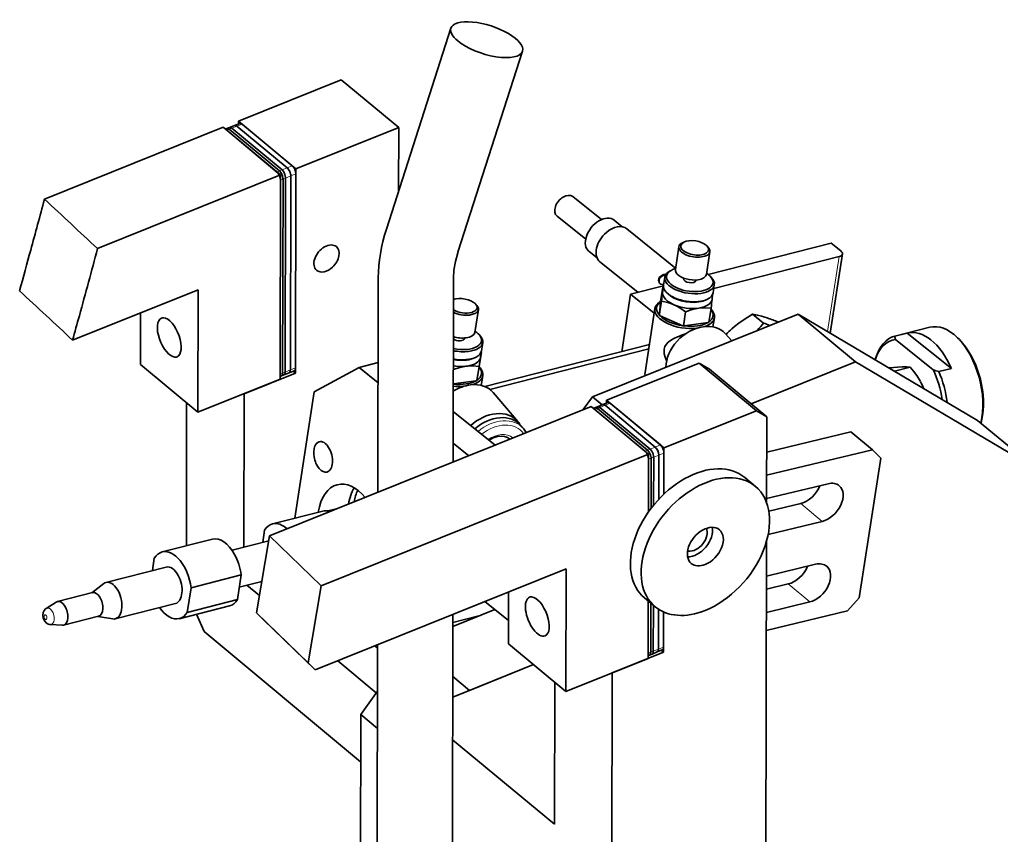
# Model space of a CAD drawing. Header units: millimetres. Extents: x -30157 to 38882, y -29543 to -7215.
# Drawn here: x -29384.09 to -29344.93, y -29356.68 to -29324.12 of the extents above; entities that cross this region are included whole.
import ezdxf

# ---------------------------------------------------------------- set-up
doc = ezdxf.new("R2010")
doc.units = ezdxf.units.MM
doc.header["$LTSCALE"] = 0.5

msp = doc.modelspace()

# ---------------------------------------------------------------- linework, layer by layer
at = {"color": 7, "lineweight": 35}
for p, q in [((-29366.891, -29324.46), (-29369.462, -29332.475)), ((-29364.034, -29325.377), (-29366.606, -29333.392)), ((-29383.102, -29331.283), (-29375.976, -29328.415)), ((-29380.987, -29333.256), (-29373.688, -29330.318)), ((-29373.704, -29338.47), (-29373.688, -29330.318)), ((-29373.293, -29338.101), (-29373.278, -29330.356)), ((-29373.278, -29330.356), (-29373.293, -29338.101)), ((-29373.089, -29338.222), (-29373.073, -29330.07)), ((-29373.088, -29338.019), (-29373.073, -29330.274)), ((-29373.703, -29338.266), (-29373.688, -29330.521)), ((-29373.586, -29330.48), (-29373.601, -29338.225)), ((-29373.586, -29330.48), (-29373.601, -29338.225)), ((-29373.483, -29330.439), (-29373.498, -29338.184)), ((-29373.483, -29330.439), (-29373.498, -29338.184)), ((-29356.628, -29334.286), (-29351.721, -29333.036)), ((-29351.402, -29333.575), (-29356.403, -29334.849)), ((-29369.784, -29334.424), (-29369.801, -29342.982)), ((-29366.784, -29334.43), (-29366.799, -29341.773)), ((-29381.979, -29336.914), (-29376.975, -29334.899)), ((-29361.24, -29339.169), (-29353.037, -29335.867)), ((-29345.874, -29340.111), (-29353.037, -29335.867)), ((-29365.532, -29338.762), (-29358.972, -29337.09)), ((-29358.998, -29337.26), (-29365.331, -29338.875)), ((-29350.749, -29337.77), (-29343.586, -29342.014)), ((-29373.118, -29344.015), (-29372.345, -29338.968)), ((-29375.139, -29339.048), (-29375.151, -29345.178)), ((-29377.432, -29339.419), (-29377.443, -29345.117)), ((-29361.292, -29339.557), (-29374.123, -29344.722)), ((-29372.065, -29346.717), (-29359.004, -29341.459)), ((-29350.595, -29347.19), (-29349.736, -29341.616)), ((-29354.298, -29344.945), (-29354.323, -29357.904)), ((-29372.307, -29350.073), (-29362.291, -29346.041)), ((-29366.811, -29347.861), (-29366.861, -29373.455)), ((-29370.489, -29353.736), (-29376.733, -29348.542)), ((-29369.813, -29349.069), (-29369.861, -29373.449)), ((-29360.455, -29350.19), (-29360.475, -29360.381)), ((-29362.748, -29350.561), (-29362.759, -29356.236)), ((-29370.509, -29364.053), (-29370.485, -29351.851)), ((-29366.82, -29352.858), (-29362.759, -29356.236))]:
    msp.add_line(p, q, dxfattribs=at)
at = {"color": 7, "lineweight": 35, "ltscale": 0.442103}
for p, q in [((-29375.361, -29328.167), (-29371.26, -29326.516)), ((-29373.073, -29330.07), (-29368.971, -29328.419))]:
    msp.add_line(p, q, dxfattribs=at)
at = {"color": 7, "lineweight": 35, "ltscale": 0.297602}
for p, q in [((-29371.26, -29326.516), (-29368.971, -29328.419)), ((-29373.073, -29330.07), (-29375.361, -29328.167)), ((-29353.037, -29335.867), (-29350.749, -29337.77)), ((-29354.697, -29339.726), (-29356.985, -29337.823)), ((-29376.985, -29339.791), (-29379.273, -29337.888)), ((-29354.288, -29339.969), (-29356.576, -29338.066))]:
    msp.add_line(p, q, dxfattribs=at)
at = {"color": 7, "lineweight": 35, "ltscale": 0.297597}
for p, q in [((-29375.976, -29328.415), (-29373.688, -29330.318)), ((-29358.388, -29341.212), (-29360.676, -29339.309)), ((-29343.586, -29342.014), (-29345.874, -29340.111))]:
    msp.add_line(p, q, dxfattribs=at)
at = {"color": 7, "lineweight": 35, "ltscale": 0.011053}
for p, q in [((-29375.722, -29328.423), (-29375.824, -29328.464)), ((-29373.548, -29338.297), (-29373.651, -29338.338)), ((-29361.037, -29339.565), (-29361.14, -29339.606)), ((-29358.864, -29349.439), (-29358.966, -29349.48))]:
    msp.add_line(p, q, dxfattribs=at)
at = {"color": 7, "lineweight": 35, "ltscale": 0.022107}
for p, q in [((-29375.517, -29328.34), (-29375.722, -29328.423)), ((-29360.832, -29339.482), (-29361.037, -29339.565)), ((-29358.659, -29349.356), (-29358.864, -29349.439)), ((-29358.454, -29349.274), (-29358.659, -29349.356))]:
    msp.add_line(p, q, dxfattribs=at)
at = {"color": 7, "lineweight": 13, "ltscale": 0.022107}
for p, q in [((-29375.423, -29328.368), (-29375.628, -29328.451)), ((-29373.421, -29330.033), (-29373.626, -29330.116)), ((-29373.073, -29330.274), (-29373.278, -29330.356)), ((-29373.088, -29338.019), (-29373.293, -29338.101)), ((-29360.739, -29339.51), (-29360.944, -29339.593)), ((-29358.737, -29341.175), (-29358.942, -29341.258)), ((-29358.594, -29341.498), (-29358.799, -29341.581)), ((-29358.389, -29341.416), (-29358.594, -29341.498)), ((-29358.404, -29349.161), (-29358.609, -29349.243)), ((-29358.609, -29349.243), (-29358.814, -29349.326))]:
    msp.add_line(p, q, dxfattribs=at)
at = {"color": 7, "lineweight": 35, "ltscale": 0.022101}
for p, q in [((-29375.312, -29328.258), (-29375.517, -29328.34)), ((-29373.343, -29338.214), (-29373.548, -29338.297)), ((-29373.138, -29338.132), (-29373.343, -29338.214)), ((-29360.627, -29339.4), (-29360.832, -29339.482))]:
    msp.add_line(p, q, dxfattribs=at)
at = {"color": 7, "lineweight": 13, "ltscale": 0.022101}
for p, q in [((-29375.218, -29328.286), (-29375.423, -29328.368)), ((-29373.216, -29329.951), (-29373.421, -29330.033)), ((-29373.278, -29330.356), (-29373.483, -29330.439)), ((-29373.293, -29338.101), (-29373.498, -29338.184)), ((-29360.534, -29339.428), (-29360.739, -29339.51)), ((-29358.532, -29341.093), (-29358.737, -29341.175))]:
    msp.add_line(p, q, dxfattribs=at)
at = {"color": 7, "lineweight": 35, "ltscale": 0.260401}
for p, q in [((-29373.421, -29330.033), (-29375.423, -29328.368)), ((-29375.423, -29328.368), (-29373.421, -29330.033)), ((-29373.216, -29329.951), (-29375.218, -29328.286)), ((-29373.831, -29330.199), (-29375.833, -29328.533)), ((-29375.73, -29328.492), (-29373.728, -29330.157)), ((-29375.73, -29328.492), (-29373.728, -29330.157)), ((-29375.628, -29328.451), (-29373.626, -29330.116)), ((-29375.628, -29328.451), (-29373.626, -29330.116)), ((-29359.147, -29341.341), (-29361.149, -29339.675)), ((-29361.046, -29339.634), (-29359.044, -29341.299)), ((-29361.046, -29339.634), (-29359.044, -29341.299)), ((-29360.944, -29339.593), (-29358.942, -29341.258)), ((-29360.944, -29339.593), (-29358.942, -29341.258)), ((-29358.737, -29341.175), (-29360.739, -29339.51)), ((-29360.739, -29339.51), (-29358.737, -29341.175)), ((-29358.532, -29341.093), (-29360.534, -29339.428))]:
    msp.add_line(p, q, dxfattribs=at)
at = {"color": 7, "lineweight": 35, "ltscale": 0.011075}
msp.add_line((-29375.361, -29328.167), (-29375.361, -29328.278), dxfattribs=at)
at = {"color": 7, "lineweight": 35, "ltscale": 0.254174}
msp.add_line((-29368.971, -29328.419), (-29368.976, -29330.961), dxfattribs=at)
at = {"color": 7, "lineweight": 35, "ltscale": 0.006685}
msp.add_line((-29375.824, -29328.464), (-29375.886, -29328.489), dxfattribs=at)
at = {"color": 7, "lineweight": 13, "ltscale": 0.011053}
for p, q in [((-29375.73, -29328.492), (-29375.833, -29328.533)), ((-29375.628, -29328.451), (-29375.73, -29328.492)), ((-29373.728, -29330.157), (-29373.831, -29330.199)), ((-29373.626, -29330.116), (-29373.728, -29330.157)), ((-29373.586, -29330.48), (-29373.688, -29330.521)), ((-29373.483, -29330.439), (-29373.586, -29330.48)), ((-29373.601, -29338.225), (-29373.703, -29338.266)), ((-29373.498, -29338.184), (-29373.601, -29338.225)), ((-29361.046, -29339.634), (-29361.149, -29339.675)), ((-29360.944, -29339.593), (-29361.046, -29339.634)), ((-29359.044, -29341.299), (-29359.147, -29341.341)), ((-29358.942, -29341.258), (-29359.044, -29341.299)), ((-29358.799, -29341.581), (-29358.902, -29341.622)), ((-29358.917, -29349.367), (-29359.019, -29349.408)), ((-29358.814, -29349.326), (-29358.917, -29349.367))]:
    msp.add_line(p, q, dxfattribs=at)
at = {"color": 7, "lineweight": 35, "ltscale": 0.146715}
msp.add_line((-29362.028, -29331.18), (-29360.885, -29332.1), dxfattribs=at)
at = {"color": 7, "lineweight": 35, "ltscale": 0.146709}
msp.add_line((-29362.655, -29331.959), (-29361.512, -29332.879), dxfattribs=at)
at = {"color": 7, "lineweight": 35, "ltscale": 0.041184}
msp.add_line((-29360.376, -29332.125), (-29360.055, -29332.383), dxfattribs=at)
at = {"color": 7, "lineweight": 35, "ltscale": 0.250821}
msp.add_line((-29359.876, -29332.463), (-29357.922, -29334.036), dxfattribs=at)
at = {"color": 7, "lineweight": 35, "ltscale": 0.006294}
for p, q in [((-29357.598, -29332.998), (-29357.654, -29333.026)), ((-29358.08, -29334.112), (-29358.136, -29334.14)), ((-29356.706, -29335.3), (-29356.649, -29335.272))]:
    msp.add_line(p, q, dxfattribs=at)
at = {"color": 7, "lineweight": 35, "ltscale": 0.050108}
msp.add_line((-29351.721, -29333.036), (-29351.331, -29333.35), dxfattribs=at)
at = {"color": 7, "lineweight": 35, "ltscale": 0.041181}
msp.add_line((-29361.379, -29333.371), (-29361.058, -29333.63), dxfattribs=at)
at = {"color": 7, "lineweight": 35, "ltscale": 0.092236}
msp.add_line((-29357.792, -29333.185), (-29357.932, -29334.096), dxfattribs=at)
at = {"color": 7, "lineweight": 35, "ltscale": 0.092235}
for p, q in [((-29356.556, -29333.374), (-29356.696, -29334.286)), ((-29365.793, -29335.688), (-29365.933, -29336.6))]:
    msp.add_line(p, q, dxfattribs=at)
at = {"color": 7, "lineweight": 35, "ltscale": 0.006291}
for p, q in [((-29356.686, -29333.138), (-29356.64, -29333.182)), ((-29356.559, -29334.345), (-29356.514, -29334.389)), ((-29358.226, -29335.067), (-29358.271, -29335.023))]:
    msp.add_line(p, q, dxfattribs=at)
at = {"color": 7, "lineweight": 35, "ltscale": 0.31968}
msp.add_line((-29351.268, -29333.468), (-29351.752, -29336.628), dxfattribs=at)
at = {"color": 7, "lineweight": 35, "ltscale": 0.193623}
msp.add_line((-29360.942, -29333.787), (-29359.434, -29335.001), dxfattribs=at)
at = {"color": 7, "lineweight": 13, "ltscale": 0.302412}
msp.add_line((-29351.402, -29333.575), (-29351.86, -29336.564), dxfattribs=at)
at = {"color": 7, "lineweight": 35, "ltscale": 0.032555}
msp.add_line((-29358.357, -29334.393), (-29358.406, -29334.715), dxfattribs=at)
at = {"color": 7, "lineweight": 35, "ltscale": 0.001949}
for p, q in [((-29357.604, -29334.434), (-29357.607, -29334.453)), ((-29366.347, -29336.824), (-29366.35, -29336.843))]:
    msp.add_line(p, q, dxfattribs=at)
at = {"color": 7, "lineweight": 35, "ltscale": 0.00195}
msp.add_line((-29357.11, -29334.51), (-29357.113, -29334.529), dxfattribs=at)
at = {"color": 7, "lineweight": 35, "ltscale": 0.032553}
for p, q in [((-29356.38, -29334.697), (-29356.429, -29335.018)), ((-29365.617, -29337.011), (-29365.666, -29337.332))]:
    msp.add_line(p, q, dxfattribs=at)
at = {"color": 7, "lineweight": 35, "ltscale": 0.489153}
for p, q in [((-29376.975, -29334.899), (-29376.985, -29339.791)), ((-29362.3, -29350.933), (-29362.291, -29346.041))]:
    msp.add_line(p, q, dxfattribs=at)
at = {"color": 7, "lineweight": 35, "ltscale": 0.232274}
msp.add_line((-29360.072, -29337.37), (-29359.721, -29335.074), dxfattribs=at)
at = {"color": 7, "lineweight": 35, "ltscale": 0.135414}
msp.add_line((-29359.721, -29335.074), (-29358.408, -29334.74), dxfattribs=at)
at = {"color": 7, "lineweight": 35, "ltscale": 0.120823}
msp.add_line((-29358.779, -29335.832), (-29359.721, -29335.074), dxfattribs=at)
at = {"color": 7, "lineweight": 35, "ltscale": 0.057355}
for p, q in [((-29358.434, -29334.789), (-29358.521, -29335.356)), ((-29358.487, -29335.36), (-29358.574, -29335.927)), ((-29357.524, -29335.783), (-29357.611, -29336.35)), ((-29356.507, -29335.634), (-29356.594, -29336.201)), ((-29365.765, -29337.962), (-29365.852, -29338.529))]:
    msp.add_line(p, q, dxfattribs=at)
at = {"color": 7, "lineweight": 35, "ltscale": 0.002838}
msp.add_line((-29358.434, -29334.789), (-29358.407, -29334.778), dxfattribs=at)
at = {"color": 7, "lineweight": 35, "ltscale": 0.006295}
msp.add_line((-29365.923, -29335.452), (-29365.877, -29335.496), dxfattribs=at)
at = {"color": 7, "lineweight": 35, "ltscale": 0.053891}
msp.add_line((-29358.522, -29335.373), (-29358.572, -29335.91), dxfattribs=at)
at = {"color": 7, "lineweight": 35, "ltscale": 0.00175}
for p, q in [((-29358.521, -29335.356), (-29358.522, -29335.373)), ((-29358.572, -29335.91), (-29358.574, -29335.927))]:
    msp.add_line(p, q, dxfattribs=at)
at = {"color": 7, "lineweight": 35, "ltscale": 0.206524}
msp.add_line((-29379.273, -29337.888), (-29379.269, -29335.823), dxfattribs=at)
at = {"color": 7, "lineweight": 35, "ltscale": 0.258261}
msp.add_line((-29358.751, -29335.65), (-29359.143, -29338.203), dxfattribs=at)
at = {"color": 7, "lineweight": 35, "ltscale": 0.056373}
msp.add_line((-29354.417, -29336.227), (-29354.856, -29335.874), dxfattribs=at)
at = {"color": 7, "lineweight": 35, "ltscale": 0.003212}
msp.add_line((-29358.574, -29335.927), (-29358.545, -29335.94), dxfattribs=at)
at = {"color": 7, "lineweight": 35, "ltscale": 0.0988}
msp.add_line((-29358.545, -29335.94), (-29357.64, -29336.337), dxfattribs=at)
at = {"color": 7, "lineweight": 35, "ltscale": 0.09651}
msp.add_line((-29357.58, -29336.345), (-29356.625, -29336.206), dxfattribs=at)
at = {"color": 7, "lineweight": 35, "ltscale": 0.003134}
for p, q in [((-29356.625, -29336.206), (-29356.594, -29336.201)), ((-29357.611, -29336.35), (-29357.58, -29336.345))]:
    msp.add_line(p, q, dxfattribs=at)
at = {"color": 7, "lineweight": 35, "ltscale": 0.037006}
msp.add_line((-29356.379, -29336.014), (-29356.435, -29336.38), dxfattribs=at)
at = {"color": 7, "lineweight": 35, "ltscale": 0.009214}
msp.add_line((-29354.272, -29336.023), (-29354.36, -29335.995), dxfattribs=at)
at = {"color": 7, "lineweight": 35, "ltscale": 0.006296}
msp.add_line((-29365.796, -29336.659), (-29365.751, -29336.703), dxfattribs=at)
at = {"color": 7, "lineweight": 35, "ltscale": 0.003206}
msp.add_line((-29357.64, -29336.337), (-29357.611, -29336.35), dxfattribs=at)
at = {"color": 7, "lineweight": 35, "ltscale": 0.039462}
msp.add_line((-29355.682, -29336.932), (-29355.949, -29336.64), dxfattribs=at)
at = {"color": 7, "lineweight": 35, "ltscale": 0.013163}
msp.add_line((-29355.575, -29336.371), (-29355.675, -29336.457), dxfattribs=at)
at = {"color": 7, "lineweight": 35, "ltscale": 0.144453}
msp.add_line((-29349.183, -29336.754), (-29347.783, -29336.397), dxfattribs=at)
at = {"color": 7, "lineweight": 35, "ltscale": 0.051598}
msp.add_line((-29349.181, -29336.753), (-29348.681, -29336.626), dxfattribs=at)
at = {"color": 7, "lineweight": 35, "ltscale": 0.225485}
msp.add_line((-29346.924, -29338.04), (-29348.681, -29336.626), dxfattribs=at)
at = {"color": 7, "lineweight": 35, "ltscale": 0.192544}
msp.add_line((-29347.652, -29338.089), (-29349.152, -29336.882), dxfattribs=at)
at = {"color": 7, "lineweight": 35, "ltscale": 0.010646}
msp.add_line((-29346.605, -29336.888), (-29346.681, -29336.813), dxfattribs=at)
at = {"color": 7, "lineweight": 35, "ltscale": 0.057354}
msp.add_line((-29365.673, -29337.397), (-29365.76, -29337.964), dxfattribs=at)
at = {"color": 7, "lineweight": 35, "ltscale": 0.020906}
msp.add_line((-29365.673, -29337.397), (-29365.707, -29337.603), dxfattribs=at)
at = {"color": 7, "lineweight": 35, "ltscale": 0.001119}
msp.add_line((-29365.682, -29337.39), (-29365.673, -29337.397), dxfattribs=at)
at = {"color": 7, "lineweight": 35, "ltscale": 0.078582}
msp.add_line((-29370.552, -29338.001), (-29369.791, -29337.807), dxfattribs=at)
at = {"color": 7, "lineweight": 35, "ltscale": 0.0063}
msp.add_line((-29365.943, -29337.614), (-29365.887, -29337.586), dxfattribs=at)
at = {"color": 7, "lineweight": 35, "ltscale": 0.036413}
msp.add_line((-29365.707, -29337.603), (-29365.765, -29337.962), dxfattribs=at)
at = {"color": 7, "lineweight": 35, "ltscale": 0.397889}
msp.add_line((-29356.985, -29337.823), (-29360.676, -29339.309), dxfattribs=at)
at = {"color": 7, "lineweight": 35, "ltscale": 0.047577}
for p, q in [((-29356.985, -29337.823), (-29356.576, -29338.066)), ((-29354.697, -29339.726), (-29354.288, -29339.969))]:
    msp.add_line(p, q, dxfattribs=at)
at = {"color": 7, "lineweight": 35, "ltscale": 0.449097}
msp.add_line((-29350.749, -29337.77), (-29354.915, -29339.447), dxfattribs=at)
at = {"color": 7, "lineweight": 35, "ltscale": 0.004307}
msp.add_line((-29349.963, -29337.688), (-29349.951, -29337.647), dxfattribs=at)
at = {"color": 7, "lineweight": 35, "ltscale": 0.221052}
for p, q in [((-29375.139, -29339.048), (-29373.089, -29338.222)), ((-29360.455, -29350.19), (-29358.404, -29349.364))]:
    msp.add_line(p, q, dxfattribs=at)
at = {"color": 7, "lineweight": 35, "ltscale": 0.011667}
msp.add_line((-29373.178, -29338.148), (-29373.089, -29338.222), dxfattribs=at)
at = {"color": 7, "lineweight": 35, "ltscale": 0.203671}
msp.add_line((-29372.345, -29338.968), (-29370.552, -29338.001), dxfattribs=at)
at = {"color": 7, "lineweight": 35, "ltscale": 0.09755}
msp.add_line((-29369.792, -29338.613), (-29370.552, -29338.001), dxfattribs=at)
at = {"color": 7, "lineweight": 35, "ltscale": 0.053823}
msp.add_line((-29365.849, -29338.512), (-29365.763, -29337.981), dxfattribs=at)
at = {"color": 7, "lineweight": 35, "ltscale": 0.001748}
for p, q in [((-29365.763, -29337.981), (-29365.76, -29337.964)), ((-29365.852, -29338.529), (-29365.849, -29338.512))]:
    msp.add_line(p, q, dxfattribs=at)
at = {"color": 7, "lineweight": 35, "ltscale": 0.001323}
msp.add_line((-29349.392, -29338.016), (-29349.404, -29338.019), dxfattribs=at)
at = {"color": 7, "lineweight": 35, "ltscale": 0.064656}
msp.add_line((-29348.565, -29337.986), (-29349.191, -29338.146), dxfattribs=at)
at = {"color": 7, "lineweight": 35, "ltscale": 0.051592}
msp.add_line((-29347.424, -29338.167), (-29346.924, -29338.04), dxfattribs=at)
at = {"color": 7, "lineweight": 35, "ltscale": 0.353681}
msp.add_line((-29376.985, -29339.791), (-29373.704, -29338.47), dxfattribs=at)
at = {"color": 7, "lineweight": 35, "ltscale": 0.005724}
msp.add_line((-29373.651, -29338.338), (-29373.704, -29338.359), dxfattribs=at)
at = {"color": 7, "lineweight": 35, "ltscale": 0.091587}
msp.add_line((-29366.792, -29338.647), (-29365.884, -29338.533), dxfattribs=at)
at = {"color": 7, "lineweight": 35, "ltscale": 0.003174}
msp.add_line((-29365.884, -29338.533), (-29365.852, -29338.529), dxfattribs=at)
at = {"color": 7, "lineweight": 35, "ltscale": 0.039238}
msp.add_line((-29365.616, -29338.328), (-29365.676, -29338.716), dxfattribs=at)
at = {"color": 7, "lineweight": 35, "ltscale": 0.151429}
msp.add_line((-29364.216, -29340.157), (-29365.196, -29339.002), dxfattribs=at)
at = {"color": 7, "lineweight": 35, "ltscale": 0.063477}
msp.add_line((-29361.24, -29339.169), (-29361.61, -29339.684), dxfattribs=at)
at = {"color": 7, "lineweight": 35, "ltscale": 0.050315}
msp.add_line((-29361.24, -29339.169), (-29360.853, -29339.49), dxfattribs=at)
at = {"color": 7, "lineweight": 35, "ltscale": 0.01107}
msp.add_line((-29360.676, -29339.309), (-29360.677, -29339.42), dxfattribs=at)
at = {"color": 7, "lineweight": 35, "ltscale": 0.214512}
msp.add_line((-29365.124, -29341.099), (-29366.795, -29339.754), dxfattribs=at)
at = {"color": 7, "lineweight": 35, "ltscale": 0.297601}
for p, q in [((-29361.292, -29339.557), (-29359.004, -29341.459)), ((-29362.3, -29350.933), (-29364.589, -29349.03))]:
    msp.add_line(p, q, dxfattribs=at)
at = {"color": 7, "lineweight": 35, "ltscale": 0.006691}
msp.add_line((-29361.14, -29339.606), (-29361.202, -29339.631), dxfattribs=at)
at = {"color": 7, "lineweight": 35, "ltscale": 0.397895}
msp.add_line((-29358.388, -29341.212), (-29354.697, -29339.726), dxfattribs=at)
at = {"color": 7, "lineweight": 35, "ltscale": 0.342051}
msp.add_line((-29354.288, -29339.969), (-29354.295, -29343.389), dxfattribs=at)
at = {"color": 7, "lineweight": 35, "ltscale": 0.01643}
msp.add_line((-29363.992, -29340.441), (-29364.098, -29340.316), dxfattribs=at)
at = {"color": 7, "lineweight": 35, "ltscale": 0.345606}
msp.add_line((-29354.291, -29341.383), (-29350.931, -29340.572), dxfattribs=at)
at = {"color": 7, "lineweight": 35, "ltscale": 0.111533}
msp.add_line((-29350.074, -29341.285), (-29350.931, -29340.572), dxfattribs=at)
at = {"color": 7, "lineweight": 35, "ltscale": 0.079636}
msp.add_line((-29366.177, -29341.523), (-29366.797, -29341.024), dxfattribs=at)
at = {"color": 7, "lineweight": 35, "ltscale": 0.0033}
msp.add_line((-29365.128, -29341.096), (-29365.096, -29341.088), dxfattribs=at)
at = {"color": 7, "lineweight": 35, "ltscale": 0.184134}
msp.add_line((-29358.388, -29341.212), (-29358.392, -29343.053), dxfattribs=at)
at = {"color": 7, "lineweight": 35, "ltscale": 0.433945}
msp.add_line((-29354.293, -29342.304), (-29350.074, -29341.285), dxfattribs=at)
at = {"color": 7, "lineweight": 35, "ltscale": 0.047365}
msp.add_line((-29349.736, -29341.616), (-29350.074, -29341.285), dxfattribs=at)
at = {"color": 7, "lineweight": 35, "ltscale": 0.230831}
msp.add_line((-29359.008, -29343.768), (-29359.004, -29341.459), dxfattribs=at)
at = {"color": 7, "lineweight": 35, "ltscale": 0.21045}
msp.add_line((-29359.008, -29343.768), (-29359.004, -29341.663), dxfattribs=at)
at = {"color": 7, "lineweight": 13, "ltscale": 0.011047}
msp.add_line((-29358.902, -29341.622), (-29359.004, -29341.663), dxfattribs=at)
at = {"color": 7, "lineweight": 35, "ltscale": 0.200457}
msp.add_line((-29358.902, -29341.622), (-29358.905, -29343.627), dxfattribs=at)
msp.add_line((-29358.902, -29341.622), (-29358.905, -29343.627), dxfattribs=at)
at = {"color": 7, "lineweight": 35, "ltscale": 0.191498}
msp.add_line((-29358.799, -29341.581), (-29358.803, -29343.496), dxfattribs=at)
msp.add_line((-29358.799, -29341.581), (-29358.803, -29343.496), dxfattribs=at)
at = {"color": 7, "lineweight": 35, "ltscale": 0.176181}
for p, q in [((-29358.597, -29343.26), (-29358.594, -29341.498)), ((-29358.594, -29341.498), (-29358.597, -29343.26))]:
    msp.add_line(p, q, dxfattribs=at)
at = {"color": 7, "lineweight": 35, "ltscale": 0.163761}
msp.add_line((-29358.392, -29343.053), (-29358.389, -29341.416), dxfattribs=at)
at = {"color": 7, "lineweight": 35, "ltscale": 0.055799}
msp.add_line((-29354.739, -29342.747), (-29355.168, -29342.39), dxfattribs=at)
at = {"color": 7, "lineweight": 35, "ltscale": 0.252156}
msp.add_line((-29354.294, -29343.233), (-29351.843, -29342.641), dxfattribs=at)
at = {"color": 7, "lineweight": 35, "ltscale": 0.04113}
msp.add_line((-29371.399, -29343.625), (-29371.797, -29343.727), dxfattribs=at)
at = {"color": 7, "lineweight": 35, "ltscale": 0.130885}
msp.add_line((-29352.932, -29343.428), (-29354.204, -29343.735), dxfattribs=at)
at = {"color": 7, "lineweight": 13, "ltscale": 0.111533}
for p, q in [((-29352.932, -29343.428), (-29352.075, -29344.142)), ((-29353.428, -29346.643), (-29352.571, -29347.357))]:
    msp.add_line(p, q, dxfattribs=at)
at = {"color": 7, "lineweight": 35, "ltscale": 0.206375}
for p, q in [((-29374.003, -29344.241), (-29372.003, -29343.731)), ((-29377.256, -29346.792), (-29375.256, -29346.282)), ((-29377.723, -29348.027), (-29375.724, -29347.517))]:
    msp.add_line(p, q, dxfattribs=at)
at = {"color": 7, "lineweight": 35, "ltscale": 0.049905}
for p, q in [((-29374.395, -29344.986), (-29374.32, -29344.492)), ((-29378.795, -29346.107), (-29378.72, -29345.614))]:
    msp.add_line(p, q, dxfattribs=at)
at = {"color": 7, "lineweight": 35, "ltscale": 0.221635}
msp.add_line((-29352.075, -29344.142), (-29354.229, -29344.662), dxfattribs=at)
at = {"color": 7, "lineweight": 35, "ltscale": 0.206381}
for p, q in [((-29378.403, -29345.362), (-29376.403, -29344.852)), ((-29377.406, -29347.775), (-29375.407, -29347.265))]:
    msp.add_line(p, q, dxfattribs=at)
at = {"color": 7, "lineweight": 35, "ltscale": 0.311221}
for p, q in [((-29374.123, -29344.722), (-29374.646, -29347.79)), ((-29372.065, -29346.717), (-29372.588, -29349.785))]:
    msp.add_line(p, q, dxfattribs=at)
at = {"color": 7, "lineweight": 35, "ltscale": 0.286682}
for p, q in [((-29372.065, -29346.717), (-29374.123, -29344.722)), ((-29372.588, -29349.785), (-29374.646, -29347.79))]:
    msp.add_line(p, q, dxfattribs=at)
at = {"color": 7, "lineweight": 35, "ltscale": 0.150695}
msp.add_line((-29375.618, -29345.297), (-29374.158, -29344.925), dxfattribs=at)
at = {"color": 7, "lineweight": 35, "ltscale": 0.247656}
msp.add_line((-29380.648, -29346.579), (-29378.248, -29345.968), dxfattribs=at)
at = {"color": 7, "lineweight": 35, "ltscale": 0.201743}
msp.add_line((-29354.3, -29346.33), (-29352.339, -29345.857), dxfattribs=at)
at = {"color": 7, "lineweight": 35, "ltscale": 0.099452}
msp.add_line((-29375.407, -29347.265), (-29375.256, -29346.282), dxfattribs=at)
at = {"color": 7, "lineweight": 35, "ltscale": 0.060147}
msp.add_line((-29381.215, -29346.995), (-29380.741, -29346.625), dxfattribs=at)
at = {"color": 7, "lineweight": 35, "ltscale": 0.099455}
msp.add_line((-29377.406, -29347.775), (-29377.256, -29346.792), dxfattribs=at)
at = {"color": 7, "lineweight": 35, "ltscale": 0.092615}
msp.add_line((-29375.331, -29346.772), (-29374.434, -29346.543), dxfattribs=at)
at = {"color": 7, "lineweight": 35, "ltscale": 0.064666}
msp.add_line((-29375.027, -29346.695), (-29374.53, -29347.108), dxfattribs=at)
at = {"color": 7, "lineweight": 35, "ltscale": 0.089877}
msp.add_line((-29353.428, -29346.643), (-29354.302, -29346.854), dxfattribs=at)
at = {"color": 7, "lineweight": 35, "ltscale": 0.144466}
for p, q in [((-29382.583, -29347.343), (-29381.183, -29346.987)), ((-29382.342, -29348.288), (-29380.942, -29347.931))]:
    msp.add_line(p, q, dxfattribs=at)
at = {"color": 7, "lineweight": 35, "ltscale": 0.206525}
msp.add_line((-29364.585, -29346.965), (-29364.589, -29349.03), dxfattribs=at)
at = {"color": 7, "lineweight": 35, "ltscale": 0.0558}
msp.add_line((-29358.735, -29347.552), (-29359.164, -29347.195), dxfattribs=at)
at = {"color": 7, "lineweight": 35, "ltscale": 0.070658}
msp.add_line((-29350.595, -29347.19), (-29351.067, -29347.716), dxfattribs=at)
at = {"color": 7, "lineweight": 35, "ltscale": 0.04744}
msp.add_line((-29383.03, -29347.619), (-29382.63, -29347.364), dxfattribs=at)
at = {"color": 7, "lineweight": 35, "ltscale": 0.24765}
msp.add_line((-29380.278, -29348.033), (-29377.878, -29347.421), dxfattribs=at)
at = {"color": 7, "lineweight": 35, "ltscale": 0.121102}
msp.add_line((-29364.587, -29348.105), (-29365.53, -29347.345), dxfattribs=at)
at = {"color": 7, "lineweight": 35, "ltscale": 0.229252}
msp.add_line((-29359.02, -29349.612), (-29359.015, -29347.32), dxfattribs=at)
at = {"color": 7, "lineweight": 35, "ltscale": 0.208872}
msp.add_line((-29359.019, -29349.408), (-29359.015, -29347.32), dxfattribs=at)
at = {"color": 7, "lineweight": 35, "ltscale": 0.196236}
msp.add_line((-29358.913, -29347.405), (-29358.917, -29349.367), dxfattribs=at)
msp.add_line((-29358.913, -29347.405), (-29358.917, -29349.367), dxfattribs=at)
at = {"color": 7, "lineweight": 35, "ltscale": 0.183602}
msp.add_line((-29358.811, -29347.49), (-29358.814, -29349.326), dxfattribs=at)
msp.add_line((-29358.811, -29347.49), (-29358.814, -29349.326), dxfattribs=at)
at = {"color": 7, "lineweight": 35, "ltscale": 0.178216}
msp.add_line((-29352.571, -29347.357), (-29354.303, -29347.776), dxfattribs=at)
at = {"color": 7, "lineweight": 35, "ltscale": 0.060152}
msp.add_line((-29380.975, -29347.94), (-29380.381, -29348.037), dxfattribs=at)
at = {"color": 7, "lineweight": 35, "ltscale": 0.075387}
msp.add_line((-29376.733, -29348.542), (-29377.038, -29347.852), dxfattribs=at)
at = {"color": 7, "lineweight": 35, "ltscale": 0.040215}
msp.add_line((-29374.365, -29348.078), (-29374.646, -29347.79), dxfattribs=at)
at = {"color": 7, "lineweight": 35, "ltscale": 0.180509}
msp.add_line((-29365.137, -29347.662), (-29366.811, -29348.336), dxfattribs=at)
at = {"color": 7, "lineweight": 35, "ltscale": 0.106599}
msp.add_line((-29366.811, -29348.183), (-29365.778, -29347.92), dxfattribs=at)
at = {"color": 7, "lineweight": 35, "ltscale": 0.159534}
for p, q in [((-29358.609, -29349.243), (-29358.606, -29347.648)), ((-29358.606, -29347.648), (-29358.609, -29349.243))]:
    msp.add_line(p, q, dxfattribs=at)
at = {"color": 7, "lineweight": 35, "ltscale": 0.160544}
msp.add_line((-29358.401, -29347.759), (-29358.404, -29349.364), dxfattribs=at)
at = {"color": 7, "lineweight": 35, "ltscale": 0.140166}
msp.add_line((-29358.404, -29349.161), (-29358.401, -29347.759), dxfattribs=at)
at = {"color": 7, "lineweight": 35, "ltscale": 0.333118}
msp.add_line((-29354.305, -29348.498), (-29351.067, -29347.716), dxfattribs=at)
at = {"color": 7, "lineweight": 35, "ltscale": 0.047447}
msp.add_line((-29382.866, -29348.26), (-29382.393, -29348.293), dxfattribs=at)
at = {"color": 7, "lineweight": 35, "ltscale": 0.286683}
msp.add_line((-29372.307, -29350.073), (-29374.365, -29348.078), dxfattribs=at)
at = {"color": 7, "lineweight": 35, "ltscale": 0.013821}
msp.add_line((-29369.921, -29349.113), (-29369.813, -29349.199), dxfattribs=at)
at = {"color": 7, "lineweight": 35, "ltscale": 0.005719}
msp.add_line((-29358.966, -29349.48), (-29359.019, -29349.501), dxfattribs=at)
at = {"color": 7, "lineweight": 35, "ltscale": 0.011663}
msp.add_line((-29358.494, -29349.29), (-29358.404, -29349.364), dxfattribs=at)
at = {"color": 7, "lineweight": 35, "ltscale": 0.040216}
msp.add_line((-29372.307, -29350.073), (-29372.588, -29349.785), dxfattribs=at)
at = {"color": 7, "lineweight": 35, "ltscale": 0.199934}
msp.add_line((-29371.402, -29349.709), (-29369.865, -29350.988), dxfattribs=at)
at = {"color": 7, "lineweight": 35, "ltscale": 0.348108}
msp.add_line((-29363.588, -29349.862), (-29366.817, -29351.162), dxfattribs=at)
at = {"color": 7, "lineweight": 35, "ltscale": 0.275365}
msp.add_line((-29363.588, -29349.862), (-29366.142, -29350.891), dxfattribs=at)
at = {"color": 7, "lineweight": 35, "ltscale": 0.353675}
msp.add_line((-29362.3, -29350.933), (-29359.02, -29349.612), dxfattribs=at)
at = {"color": 7, "lineweight": 35, "ltscale": 0.087553}
msp.add_line((-29366.142, -29350.891), (-29366.815, -29350.331), dxfattribs=at)
at = {"color": 7, "lineweight": 35, "ltscale": 0.114656}
msp.add_line((-29370.485, -29351.851), (-29369.816, -29350.92), dxfattribs=at)
at = {"color": 7, "lineweight": 35, "ltscale": 0.086556}
msp.add_line((-29370.485, -29351.851), (-29369.819, -29352.405), dxfattribs=at)
at = {"color": 7, "lineweight": 35}
for points in [[(-29375.722, -29328.423), (-29375.708, -29328.419), (-29375.677, -29328.423), (-29375.628, -29328.451)], [(-29375.722, -29328.423), (-29375.708, -29328.419), (-29375.677, -29328.423), (-29375.628, -29328.451)], [(-29375.517, -29328.34), (-29375.503, -29328.337), (-29375.472, -29328.34), (-29375.423, -29328.368)], [(-29375.824, -29328.464), (-29375.811, -29328.461), (-29375.779, -29328.464), (-29375.73, -29328.492)], [(-29375.824, -29328.464), (-29375.811, -29328.461), (-29375.779, -29328.464), (-29375.73, -29328.492)], [(-29373.831, -29330.199), (-29373.775, -29330.261), (-29373.731, -29330.341), (-29373.7, -29330.431), (-29373.688, -29330.521)], [(-29373.728, -29330.157), (-29373.661, -29330.237), (-29373.61, -29330.346), (-29373.587, -29330.458), (-29373.586, -29330.48)], [(-29373.728, -29330.157), (-29373.661, -29330.237), (-29373.61, -29330.346), (-29373.587, -29330.458), (-29373.586, -29330.48)], [(-29373.626, -29330.116), (-29373.559, -29330.196), (-29373.508, -29330.304), (-29373.484, -29330.417), (-29373.483, -29330.439)], [(-29373.626, -29330.116), (-29373.559, -29330.196), (-29373.508, -29330.304), (-29373.484, -29330.417), (-29373.483, -29330.439)], [(-29373.421, -29330.033), (-29373.354, -29330.113), (-29373.303, -29330.222), (-29373.279, -29330.334), (-29373.278, -29330.356)], [(-29366.784, -29334.43), (-29366.766, -29334.12), (-29366.709, -29333.776), (-29366.617, -29333.428), (-29366.606, -29333.392)], [(-29358.4, -29334.679), (-29358.457, -29334.684), (-29358.509, -29334.674), (-29358.547, -29334.652)], [(-29357.994, -29335.495), (-29358.117, -29335.447), (-29358.24, -29335.409), (-29358.487, -29335.36)], [(-29357.524, -29335.783), (-29357.753, -29335.622), (-29357.872, -29335.554), (-29357.994, -29335.495)], [(-29357.003, -29335.632), (-29357.133, -29335.656), (-29357.263, -29335.69), (-29357.524, -29335.783)], [(-29356.507, -29335.634), (-29356.75, -29335.615), (-29356.875, -29335.618), (-29357.003, -29335.632)], [(-29355.575, -29336.371), (-29355.405, -29336.236), (-29355.228, -29336.109), (-29354.856, -29335.874)], [(-29358.382, -29337.275), (-29358.349, -29337.165), (-29358.291, -29337.072), (-29358.215, -29336.994), (-29358.127, -29336.927), (-29357.996, -29336.848), (-29357.849, -29336.778)], [(-29358.281, -29337.727), (-29358.339, -29337.594), (-29358.377, -29337.456), (-29358.387, -29337.363), (-29358.382, -29337.275)], [(-29373.601, -29338.225), (-29373.605, -29338.271), (-29373.618, -29338.307), (-29373.632, -29338.326), (-29373.651, -29338.338)], [(-29373.601, -29338.225), (-29373.605, -29338.271), (-29373.618, -29338.307), (-29373.632, -29338.326), (-29373.651, -29338.338)], [(-29373.498, -29338.184), (-29373.503, -29338.229), (-29373.515, -29338.265), (-29373.53, -29338.285), (-29373.548, -29338.297)], [(-29373.498, -29338.184), (-29373.503, -29338.229), (-29373.515, -29338.265), (-29373.53, -29338.285), (-29373.548, -29338.297)], [(-29373.293, -29338.101), (-29373.298, -29338.147), (-29373.31, -29338.183), (-29373.325, -29338.202), (-29373.343, -29338.214)], [(-29366.271, -29337.95), (-29366.4, -29337.972), (-29366.531, -29338.002), (-29366.791, -29338.088)], [(-29365.765, -29337.962), (-29366.013, -29337.938), (-29366.14, -29337.939), (-29366.271, -29337.95)], [(-29348.889, -29337.978), (-29349.072, -29337.988), (-29349.392, -29338.016)], [(-29348.565, -29337.986), (-29348.704, -29337.977), (-29348.889, -29337.978)], [(-29348.157, -29338.567), (-29348.302, -29338.327), (-29348.428, -29338.153), (-29348.565, -29337.986)], [(-29361.14, -29339.606), (-29361.126, -29339.603), (-29361.095, -29339.606), (-29361.046, -29339.634)], [(-29361.14, -29339.606), (-29361.126, -29339.603), (-29361.095, -29339.606), (-29361.046, -29339.634)], [(-29361.037, -29339.565), (-29361.024, -29339.561), (-29360.993, -29339.565), (-29360.944, -29339.593)], [(-29361.037, -29339.565), (-29361.024, -29339.561), (-29360.993, -29339.565), (-29360.944, -29339.593)], [(-29360.832, -29339.482), (-29360.819, -29339.479), (-29360.788, -29339.482), (-29360.739, -29339.51)], [(-29365.362, -29340.907), (-29365.197, -29340.812), (-29365.032, -29340.757), (-29364.884, -29340.738), (-29364.749, -29340.751), (-29364.636, -29340.792), (-29364.547, -29340.854), (-29364.537, -29340.863)], [(-29359.147, -29341.341), (-29359.091, -29341.403), (-29359.046, -29341.483), (-29359.016, -29341.573), (-29359.004, -29341.663)], [(-29359.044, -29341.299), (-29358.977, -29341.379), (-29358.926, -29341.488), (-29358.902, -29341.6), (-29358.902, -29341.622)], [(-29359.044, -29341.299), (-29358.977, -29341.379), (-29358.926, -29341.488), (-29358.902, -29341.6), (-29358.902, -29341.622)], [(-29358.942, -29341.258), (-29358.875, -29341.338), (-29358.823, -29341.446), (-29358.8, -29341.559), (-29358.799, -29341.581)], [(-29358.942, -29341.258), (-29358.875, -29341.338), (-29358.823, -29341.446), (-29358.8, -29341.559), (-29358.799, -29341.581)], [(-29358.737, -29341.175), (-29358.67, -29341.255), (-29358.618, -29341.364), (-29358.595, -29341.476), (-29358.594, -29341.498)], [(-29383.119, -29348.088), (-29383.156, -29347.994), (-29383.169, -29347.895), (-29383.153, -29347.784), (-29383.113, -29347.7), (-29383.055, -29347.637), (-29383.03, -29347.619)], [(-29383.119, -29348.088), (-29383.053, -29348.175), (-29382.979, -29348.228), (-29382.897, -29348.256), (-29382.866, -29348.26)], [(-29358.917, -29349.367), (-29358.921, -29349.413), (-29358.934, -29349.449), (-29358.948, -29349.468), (-29358.966, -29349.48)], [(-29358.917, -29349.367), (-29358.921, -29349.413), (-29358.934, -29349.449), (-29358.948, -29349.468), (-29358.966, -29349.48)], [(-29358.814, -29349.326), (-29358.819, -29349.371), (-29358.831, -29349.407), (-29358.846, -29349.427), (-29358.864, -29349.439)], [(-29358.814, -29349.326), (-29358.819, -29349.371), (-29358.831, -29349.407), (-29358.846, -29349.427), (-29358.864, -29349.439)], [(-29358.609, -29349.243), (-29358.613, -29349.289), (-29358.626, -29349.325), (-29358.64, -29349.344), (-29358.659, -29349.356)]]:
    msp.add_lwpolyline(points, dxfattribs=at)
for centre, radius, start, end in [((-29555.313, -29285.752), 178.128, 344.5136, 345.19033), ((-30091.484, -30093.088), 1040.265, 46.921791, 47.081092), ((-29214.272, -29380.175), 175.743, 164.53516, 165.0847), ((-29577.084, -29281.682), 202.766, 344.48097, 345.26473), ((-29358.335, -29334.574), 0.289, 90.8624, 129.7548), ((-29358.331, -29334.595), 0.311, 86.6509, 91.5766), ((-29358.421, -29334.526), 0.181, 175.1387, 207.135), ((-29358.37, -29334.531), 0.233, 129.9435, 175.0052), ((-29358.354, -29334.561), 0.233, 129.9359, 175.0302), ((-29358.4, -29334.556), 0.186, 175.4092, 201.1956), ((-29358.458, -29334.543), 0.141, 207.8402, 230.9284), ((-29358.32, -29334.603), 0.287, 92.3004, 129.8312), ((-30903.011, -30964.519), 2227.697, 46.938569, 47.012947), ((-29377.753, -29333.126), 19.395, 353.386, 354.4624), ((-29362.117, -29334.627), 3.687, 354.2236, 357.4815), ((-29375.773, -29333.4), 19.395, 353.386, 354.4624), ((-29360.806, -29334.847), 4.359, 354.4098, 356.7167), ((-29355.575, -29339.869), 4.06, 72.5871, 79.798), ((-29213.033, -29382.727), 175.048, 164.49518, 164.82797), ((-29378.364, -29336.211), 0.194, 86.3463, 111.5002), ((-29358.599, -29332.945), 5.317, 317.7105, 321.884), ((-29349.116, -29323.213), 14.052, 247.8385, 248.9092), ((-29356.923, -29344.045), 8.448, 68.4948, 71.7121), ((-29352.852, -29339.633), 4.25, 131.6247, 136.0175), ((-29356.573, -29339.762), 3.245, 107.1535, 113.145), ((-29347.621, -29336.478), 1.584, 190.0061, 194.7773), ((-29344.415, -29328.959), 9.687, 250.474, 251.9005), ((-29350.275, -29339.682), 2.393, 20.8898, 27.7519), ((-29348.107, -29339.548), 2.459, 344.0992, 351.4475), ((-29364.662, -29341.008), 0.878, 27.6873, 40.266), ((-29357.362, -29344.997), 0.336, 255.6311, 262.0515)]:
    msp.add_arc(centre, radius, start, end, dxfattribs=at)
for centre, major_axis, ratio, start_param, end_param in [((-29365.462, -29324.918), (-1.428, 0.458), 0.384419, 3.141695, 6.283288), ((-29365.462, -29324.918), (-1.428, 0.458), 0.384419, 0.000102, 0.761513), ((-29365.462, -29324.918), (-1.428, 0.458), 0.384419, 0.761513, 3.141695), ((-29375.423, -29328.572), (-0.093, 0.232), 0.467101, 5.569086, 6.283105), ((-29375.218, -29328.49), (-0.093, 0.232), 0.467101, 5.569086, 6.283105), ((-29373.216, -29330.155), (-0.093, 0.232), 0.467101, 3.998289, 5.569086), ((-29373.421, -29330.237), (-0.093, 0.232), 0.467101, 3.998289, 5.569086), ((-29362.341, -29331.57), (-0.313, -0.389), 0.659594, 3.141659, 6.283252), ((-29360.878, -29332.748), (-0.502, -0.623), 0.659594, 3.141659, 6.283252), ((-29360.409, -29333.125), (-0.533, -0.662), 0.659594, 3.141659, 4.439642), ((-29363.641, -29332.6), (4.977, 4.907), 0.733735, 2.190247, 2.513483), ((-29360.409, -29333.125), (-0.533, -0.662), 0.659594, 4.439642, 6.283252), ((-29371.85, -29333.651), (-0.393, -0.473), 0.668176, 3.141508, 6.283101), ((-29357.174, -29333.279), (-0.618, 0.095), 0.496385, 5.674432, 6.283185), ((-29357.166, -29333.226), (-0.556, 0.085), 0.496385, 5.674432, 6.836035), ((-29357.166, -29333.226), (-0.556, 0.085), 0.496385, 3.750352, 5.674432), ((-29371.85, -29333.651), (-0.393, -0.473), 0.668176, 1.392046, 3.141508), ((-29357.174, -29333.279), (-0.618, 0.095), 0.496385, 6.283185, 8.406832), ((-29357.166, -29333.226), (-0.556, 0.085), 0.496385, 0.55285, 3.750352), ((-29357.174, -29333.279), (-0.618, 0.095), 0.496385, 2.123646, 3.141593), ((-29357.174, -29333.279), (-0.618, 0.095), 0.496385, 3.694443, 3.750352), ((-29357.174, -29333.279), (-0.618, 0.095), 0.496385, 3.141593, 3.694443), ((-29351.598, -29333.418), (-0.329, 0.051), 0.496385, 2.278569, 3.141656), ((-29351.598, -29333.418), (-0.329, 0.051), 0.496385, 3.141656, 3.849365), ((-29371.85, -29333.651), (-0.393, -0.473), 0.668176, 6.283101, 7.675232), ((-29357.368, -29334.545), (-0.988, 0.152), 0.496385, 5.674432, 6.283185), ((-29357.36, -29334.491), (-0.927, 0.142), 0.496385, 5.674432, 6.836035), ((-29357.36, -29334.491), (-0.927, 0.142), 0.496385, 5.442117, 5.674432), ((-29357.314, -29334.191), (-0.618, 0.095), 0.496385, 6.283185, 6.836035), ((-29357.314, -29334.191), (0.618, -0.095), 0.496385, 3.694443, 5.265239), ((-29357.314, -29334.191), (-0.618, 0.095), 0.496385, 2.123646, 3.141593), ((-29357.36, -29334.491), (-0.927, 0.142), 0.496385, 3.750352, 3.982662), ((-29357.368, -29334.545), (-0.988, 0.152), 0.496385, 6.283185, 8.406832), ((-29357.36, -29334.491), (-0.927, 0.142), 0.496385, 0.55285, 3.750352), ((-29357.36, -29334.491), (0.247, -0.038), 0.496385, 3.141593, 6.283185), ((-29357.368, -29334.545), (-0.988, 0.152), 0.496385, 2.123646, 3.141593), ((-29357.368, -29334.545), (-0.988, 0.152), 0.496385, 3.694443, 3.750352), ((-29357.368, -29334.545), (-0.988, 0.152), 0.496385, 3.141593, 3.694443), ((-29357.458, -29335.135), (-0.988, 0.152), 0.496385, 6.006407, 7.359634), ((-29357.417, -29334.867), (0.988, -0.152), 0.496385, 3.141593, 3.694443), ((-29357.417, -29334.867), (0.988, -0.152), 0.496385, 3.694443, 3.750352), ((-29357.417, -29334.867), (0.988, -0.152), 0.496385, 3.750352, 5.674432), ((-29357.426, -29334.92), (-0.927, 0.142), 0.496385, 0.608759, 2.123646), ((-29357.417, -29334.867), (0.988, -0.152), 0.496385, 5.674432, 6.283185), ((-29366.403, -29335.54), (-0.556, 0.085), 0.496385, 0.887674, 3.750396), ((-29366.403, -29335.54), (-0.556, 0.085), 0.496385, 3.750396, 5.545403), ((-29357.565, -29335.832), (-1.186, 0.182), 0.496385, 5.721948, 6.283185), ((-29357.557, -29335.778), (-1.124, 0.172), 0.496385, 5.815655, 6.809219), ((-29357.458, -29335.135), (-0.988, 0.152), 0.496385, 1.076449, 3.170844), ((-29357.426, -29334.92), (-0.927, 0.142), 0.496385, 2.123646, 2.532839), ((-29357.458, -29335.135), (-0.988, 0.152), 0.496385, 3.170844, 3.418369), ((-29366.411, -29335.594), (-0.618, 0.095), 0.496385, 0.995131, 2.089803), ((-29366.411, -29335.594), (-0.618, 0.095), 0.496385, 2.089803, 3.141676), ((-29366.411, -29335.594), (-0.618, 0.095), 0.496385, 3.660599, 3.750396), ((-29366.411, -29335.594), (-0.618, 0.095), 0.496385, 3.141676, 3.660599), ((-29357.565, -29335.832), (-1.186, 0.182), 0.496385, 6.283185, 8.345969), ((-29357.557, -29335.778), (-1.124, 0.172), 0.496385, 2.674062, 3.607113), ((-29357.565, -29335.832), (-1.186, 0.182), 0.496385, 3.694443, 3.701849), ((-29357.565, -29335.832), (-1.186, 0.182), 0.496385, 3.141593, 3.694443), ((-29378.125, -29336.801), (0.31, -0.771), 0.467101, 3.141678, 6.069081), ((-29378.125, -29336.801), (-0.31, 0.771), 0.467101, 3.141678, 6.069081), ((-29357.557, -29335.778), (-1.124, 0.172), 0.496385, 0.579667, 1.573231), ((-29357.557, -29335.778), (-1.124, 0.172), 0.496385, 1.626865, 2.620428), ((-29357.565, -29335.832), (-1.186, 0.182), 0.496385, 2.389446, 3.141593), ((-29366.597, -29336.806), (-0.927, 0.142), 0.496385, 1.437756, 3.750396), ((-29366.551, -29336.505), (-0.618, 0.095), 0.496385, 2.089803, 3.141676), ((-29366.597, -29336.806), (-0.927, 0.142), 0.496385, 3.750396, 3.982662), ((-29357.018, -29337.619), (1.07, 0.979), 0.738782, 0.827937, 2.548089), ((-29357.018, -29337.619), (1.07, 0.979), 0.738782, 6.283064, 7.111123), ((-29348.065, -29339.049), (0.617, -2.423), 0.56439, 1.852953, 3.139955), ((-29347.165, -29338.819), (-0.617, 2.423), 0.56439, 5.530176, 6.283296), ((-29366.551, -29336.505), (0.618, -0.095), 0.496385, 4.394223, 5.231395), ((-29366.597, -29336.806), (0.247, -0.038), 0.496385, 3.901672, 6.283268), ((-29366.605, -29336.859), (-0.988, 0.152), 0.496385, 2.089803, 3.141676), ((-29366.605, -29336.859), (-0.988, 0.152), 0.496385, 3.660599, 3.750396), ((-29366.605, -29336.859), (-0.988, 0.152), 0.496385, 3.141676, 3.660599), ((-29348.665, -29339.202), (0.587, -2.301), 0.56439, 3.066075, 3.860998), ((-29348.565, -29339.176), (0.617, -2.423), 0.56439, 3.141607, 3.894631), ((-29348.565, -29339.176), (0.617, -2.423), 0.56439, 3.139955, 3.141607), ((-29347.165, -29338.819), (-0.617, 2.423), 0.56439, 3.960945, 5.530176), ((-29347.066, -29338.794), (-0.587, 2.301), 0.56439, 4.06725, 5.529252), ((-29366.605, -29336.859), (-0.988, 0.152), 0.496385, 1.459264, 2.089803), ((-29366.654, -29337.181), (0.988, -0.152), 0.496385, 5.674373, 6.283268), ((-29378.125, -29336.801), (-0.31, 0.771), 0.467101, 2.927489, 3.141678), ((-29366.654, -29337.181), (0.988, -0.152), 0.496385, 4.650593, 5.674373), ((-29366.696, -29337.449), (-0.988, 0.152), 0.496385, 1.55006, 3.137), ((-29366.663, -29337.235), (-0.927, 0.142), 0.496385, 1.508639, 2.089803), ((-29366.663, -29337.235), (-0.927, 0.142), 0.496385, 2.089803, 2.532781), ((-29366.696, -29337.449), (-0.988, 0.152), 0.496385, 3.137, 3.418371), ((-29373.436, -29337.982), (-0.093, 0.232), 0.467101, 3.141513, 3.998289), ((-29373.231, -29337.9), (-0.093, 0.232), 0.467101, 3.141513, 3.998289), ((-29366.794, -29338.093), (-1.124, 0.172), 0.496385, 2.640218, 3.633782), ((-29366.802, -29338.146), (-1.186, 0.182), 0.496385, 3.660599, 3.723442), ((-29366.802, -29338.146), (-1.186, 0.182), 0.496385, 3.141676, 3.660599), ((-29357.957, -29338.385), (1.186, -0.182), 0.496385, 3.141593, 3.339527), ((-29348.665, -29339.202), (0.587, -2.301), 0.56439, 1.396134, 1.926833), ((-29348.565, -29339.176), (0.617, -2.423), 0.56439, 1.340994, 1.852953), ((-29366.794, -29338.093), (-1.124, 0.172), 0.496385, 1.648235, 2.586585), ((-29366.802, -29338.146), (-1.186, 0.182), 0.496385, 2.370352, 3.141676), ((-29366.302, -29339.94), (1.106, 0.938), 0.753784, 0.856253, 1.385742), ((-29366.802, -29338.146), (-1.186, 0.182), 0.496385, 1.655024, 2.003844), ((-29366.302, -29339.94), (1.106, 0.938), 0.753784, 6.283104, 7.139439), ((-29360.534, -29339.632), (-0.093, 0.232), 0.467102, 5.569082, 6.283105), ((-29360.739, -29339.714), (-0.093, 0.232), 0.467102, 5.569082, 6.283105), ((-29365.322, -29341.095), (-1.106, -0.938), 0.753784, 3.141512, 4.771716), ((-29365.195, -29341.245), (1.096, 0.93), 0.753784, 6.283104, 7.886372), ((-29365.322, -29341.095), (-1.106, -0.938), 0.753784, 3.003618, 3.141512), ((-29371.987, -29341.569), (-0.154, 0.606), 0.56439, 6.283069, 7.708843), ((-29371.987, -29341.569), (-0.154, 0.606), 0.56439, 3.141476, 6.283069), ((-29358.737, -29341.379), (-0.093, 0.232), 0.467102, 3.998286, 5.569082), ((-29358.532, -29341.297), (-0.093, 0.232), 0.467102, 3.998286, 5.569082), ((-29371.987, -29341.569), (-0.154, 0.606), 0.56439, 1.425658, 3.141476), ((-29357.166, -29344.793), (1.998, 2.403), 0.668176, 0.000027, 3.14162), ((-29356.737, -29345.15), (1.998, 2.403), 0.668176, 0.000027, 3.14162), ((-29370.864, -29344.859), (-0.556, 2.18), 0.56439, 6.283069, 7.196524), ((-29370.864, -29344.859), (-0.556, 2.18), 0.56439, 5.433013, 6.283069), ((-29369.664, -29344.554), (-0.556, 2.18), 0.56439, 0.509283, 0.905499), ((-29369.664, -29344.554), (0.556, -2.18), 0.56439, 3.650875, 4.047092), ((-29369.444, -29344.498), (0.556, -2.18), 0.56439, 3.756564, 4.028676), ((-29356.737, -29345.15), (1.998, 2.403), 0.668176, 4.033653, 6.283212), ((-29352.816, -29342.678), (-0.56, -0.672), 0.668685, 0.732551, 2.024958), ((-29351.959, -29343.392), (-0.56, -0.672), 0.668685, 0.732551, 3.141707), ((-29351.959, -29343.392), (-0.56, -0.672), 0.668685, 3.141707, 3.874143), ((-29354.73, -29343.174), (0.393, 0.473), 0.668176, 5.080789, 5.113357), ((-29371.663, -29345.063), (0.34, -1.332), 0.56439, 2.774886, 3.141535), ((-29373.663, -29345.573), (0.34, -1.332), 0.56439, 3.141535, 3.637551), ((-29373.663, -29345.573), (0.34, -1.332), 0.56439, 2.426378, 3.141535), ((-29356.737, -29345.15), (0.56, 0.673), 0.668176, 0.000027, 3.14162), ((-29357.166, -29344.793), (0.56, 0.673), 0.668176, 3.639067, 5.785711), ((-29357.166, -29344.793), (-0.393, -0.473), 0.668176, 0.392046, 2.835297), ((-29356.737, -29345.15), (0.56, 0.673), 0.668176, 4.033653, 6.283212), ((-29376.063, -29346.185), (0.34, -1.332), 0.56439, 1.996454, 3.141535), ((-29378.063, -29346.694), (0.34, -1.332), 0.56439, 3.141535, 3.637551), ((-29378.063, -29346.694), (0.34, -1.332), 0.56439, 1.355357, 3.141535), ((-29376.063, -29346.185), (0.34, -1.332), 0.56439, 1.355357, 1.996454), ((-29378.063, -29346.694), (0.185, -0.727), 0.56439, 1.996454, 3.141475), ((-29356.737, -29345.15), (0.56, 0.673), 0.668176, 3.14162, 4.033653), ((-29353.312, -29345.893), (-0.56, -0.672), 0.668685, 0.732551, 2.024958), ((-29352.455, -29346.607), (-0.56, -0.672), 0.668685, 0.732551, 3.141707), ((-29352.455, -29346.607), (-0.56, -0.672), 0.668685, 3.141707, 3.874143), ((-29378.063, -29346.694), (0.185, -0.727), 0.56439, 6.283068, 8.279639), ((-29380.463, -29347.306), (0.185, -0.727), 0.56439, 3.141475, 3.383229), ((-29380.463, -29347.306), (0.185, -0.727), 0.56439, 6.283068, 9.424661), ((-29381.063, -29347.459), (0.12, -0.472), 0.56439, 6.283068, 9.424661), ((-29363.441, -29347.943), (0.31, -0.771), 0.467102, 3.141678, 6.283271), ((-29363.441, -29347.943), (0.31, -0.771), 0.467102, 2.92749, 3.141678), ((-29363.441, -29347.943), (0.31, -0.771), 0.467102, 0.000085, 2.92749), ((-29382.463, -29347.816), (0.12, -0.472), 0.56439, 3.141475, 3.325832), ((-29382.463, -29347.816), (0.12, -0.472), 0.56439, 6.283068, 9.424661), ((-29378.063, -29346.694), (0.34, -1.332), 0.56439, 5.28932, 6.283128), ((-29376.063, -29346.185), (0.34, -1.332), 0.56439, 6.283128, 6.779143), ((-29356.737, -29345.15), (1.998, 2.403), 0.668176, 3.14162, 4.033653), ((-29378.063, -29346.694), (0.34, -1.332), 0.56439, 6.283128, 6.779143), ((-29382.463, -29347.816), (0.12, -0.472), 0.56439, 6.09895, 6.283068), ((-29380.463, -29347.306), (0.185, -0.727), 0.56439, 6.041539, 6.283068), ((-29358.547, -29349.042), (-0.093, 0.232), 0.467102, 3.141513, 3.998286), ((-29358.752, -29349.124), (-0.093, 0.232), 0.467102, 3.141513, 3.998286)]:
    msp.add_ellipse(centre, major_axis=major_axis, ratio=ratio, start_param=start_param, end_param=end_param, dxfattribs=at)
at = {"color": 7, "lineweight": 13}
for centre, major_axis, ratio, start_param, end_param in [((-29365.089, -29341.371), (1.096, 0.93), 0.753784, 6.283104, 7.864472), ((-29365.035, -29341.433), (1.001, 0.849), 0.753784, 6.209077, 7.839634), ((-29365.035, -29341.433), (-0.667, -0.566), 0.753784, 3.25137, 4.617753), ((-29382.914, -29347.931), (0.083, -0.326), 0.56439, 6.09895, 9.609014), ((-29383.063, -29347.969), (0.0234, -0.0918), 0.56439, 1.996454, 8.279639)]:
    msp.add_ellipse(centre, major_axis=major_axis, ratio=ratio, start_param=start_param, end_param=end_param, dxfattribs=at)

doc.saveas('drawing.dxf')
